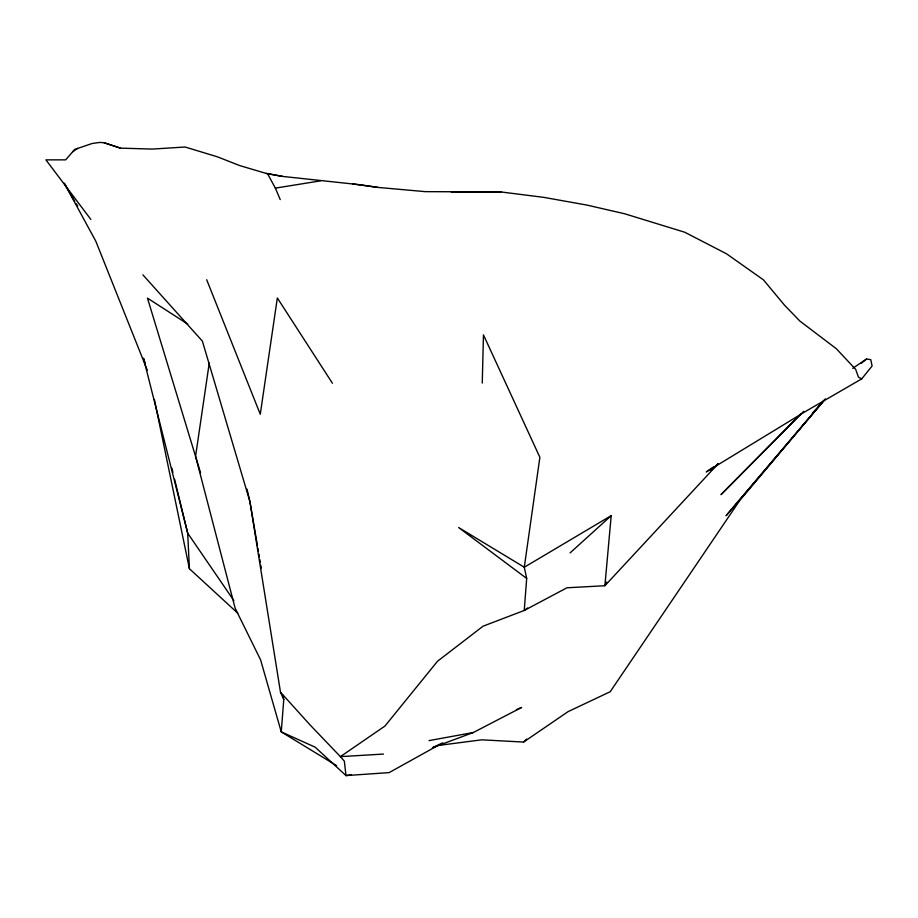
<?xml version="1.0" encoding="UTF-8"?>
<svg xmlns="http://www.w3.org/2000/svg" width="918" height="918" viewBox="0 0 918 918"><rect width="100%" height="100%" fill="white"/><g stroke="black" fill="none" stroke-linecap="round" stroke-linejoin="round"><path stroke-width="1.38" d="M482.26 383.047L483.465 334.886L539.876 457.313L524.293 567.232L526.68 578.455L524.235 610.47L483.12 626.168L437.507 661.247L384.975 726.035L340.406 756.639L310.273 725.151L280.495 692.183L249.925 501.676L247.034 489.145M283.042 695.362L283.765 699.596L281.252 731.875L336.654 765.669M526.68 578.455L458.633 527.529L524.293 567.232L611.204 515.652L604.893 585.73L566.957 587.784L524.235 610.47L527.632 607.991M209.293 362.794L195.568 456.315L235.134 608.186L260.574 659.824L281.252 731.875L315.149 747.172L345.994 775.584L389.129 772.612L437.886 745.519L481.663 739.828L523.593 742.054L568.127 711.611L610.206 691.724L739.552 500.735L825.316 398.848M606.637 582.035L604.893 585.73L718.197 463.682L710.865 470.441M713.86 466.688L706.275 471.932L805.212 411.62L861.692 378.882L872.1 366.007L870.78 359.649L866.535 359.007L852.73 368.313M90.882 219.448L45.9 159.858L65.671 159.858L74.656 149.45L92.156 143.495L99.855 142.416L104.021 142.738L120.499 148.131L152.239 149.083L185.115 147.018L217.359 156.806L239.701 165.573L266.048 173.387L282.514 176.405L360.625 184.816L377.872 187.41L425.378 191.655L500.941 191.942L543.686 197.347L586.809 205.058L624.619 213.756L684.736 232.231L726.563 253.827L763.443 279.864L784.5 305.166L799.842 321.036L836.378 348.771L855.702 369.415L858.433 377.103L861.692 378.882M824.169 400.317L726.069 515.744L823.228 401.189M812.419 413.02L821.931 402.991M801.024 413.651L720.986 494.664L803.686 411.379M523.593 742.054L526.611 739.059M570.078 552.911L611.204 515.652M861.222 363.356L866.535 359.007M72.717 151.745L77.686 148.383M442.694 742.834L432.378 747.722L473.378 732.495L521.654 707.434L516.455 709.648M429.027 740.619L473.378 732.495M267.563 173.686L275.354 188.121L320.428 180.869M351.169 774.792L345.994 775.584L344.342 761.183L340.406 756.639L383.449 754.068M451.186 191.908L500.941 191.942M352.914 183.979L377.872 187.41M266.048 173.387L282.514 176.405M120.499 148.131L104.021 142.738M187.742 324.088L147.477 298.132L200.537 472.713M154.362 399.387L189.406 568.712L237.728 613.178M142.898 274.849L202.385 341.129L249.925 501.676L257.419 545.499M233.861 600.613L187.685 533.163L143.483 358.227L145.319 363.574M332.408 383.231L277.339 297.971L260.276 414.248L206.676 279.715M74.771 201.317L64.226 183.152L95.816 241.216L147.316 370.275M76.274 203.727L77.778 206.137M280.495 692.183L283.765 699.596M275.354 188.121L280.242 199.596M171.918 468.203L172.917 472.345M174.604 479.253L187.685 533.163L189.406 568.712M257.901 548.333L258.383 551.156M258.865 553.99L259.346 556.813M259.84 559.636L260.322 562.47M260.804 565.293L261.286 568.127"/></g></svg>
